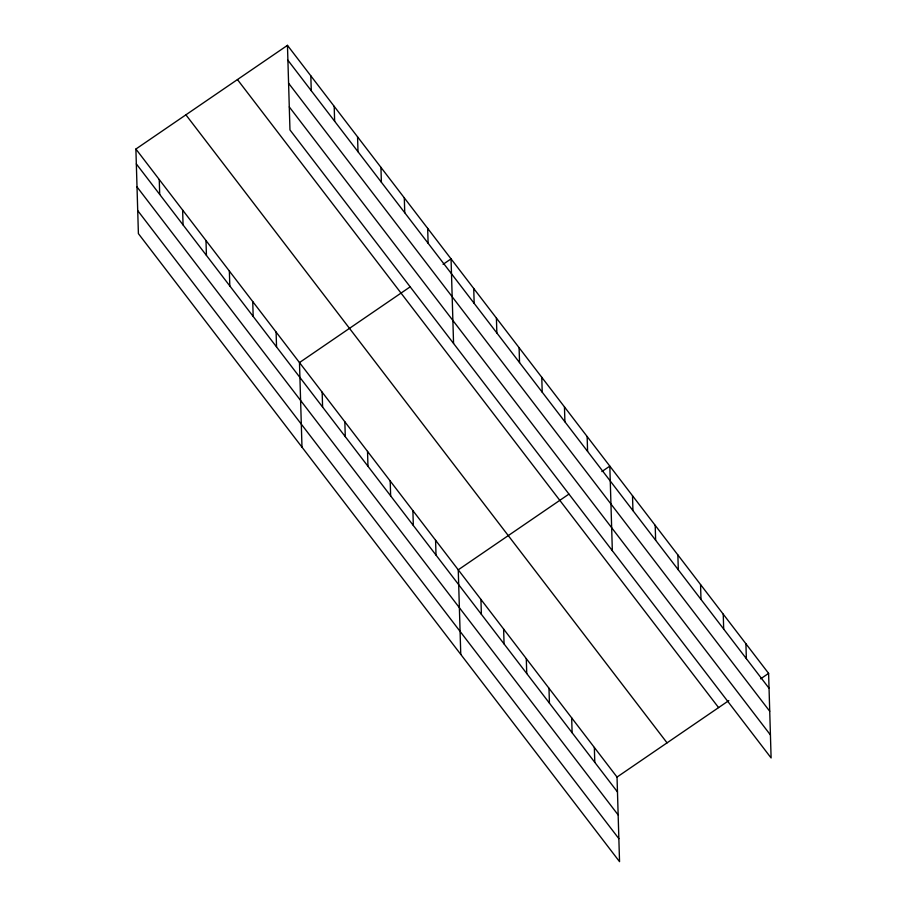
<?xml version="1.0" encoding="UTF-8"?>
<svg xmlns="http://www.w3.org/2000/svg" width="907" height="907" viewBox="0 0 907 907"><rect width="100%" height="100%" fill="white"/><g stroke="black" fill="none" stroke-linecap="round" stroke-linejoin="round"><path stroke-width="1.36" d="M135.891 149.043L617.032 777.072L619.538 861.65L138.397 233.621L135.891 149.043L287.462 45.35L768.603 673.379L771.109 757.957L289.968 129.928L287.462 45.35M410.123 286.873L299.48 362.573L301.986 447.151M443.092 264.322L451.051 258.88L453.557 343.458M568.904 494.122L458.25 569.823L460.767 654.401M601.863 471.572L609.821 466.13L612.338 550.708M617.032 777.072L728.82 700.601M760.644 678.821L768.603 673.379M287.904 60.236L769.045 688.266M288.585 83.229L769.726 711.258M289.288 106.924L770.428 734.953M237.441 79.567L718.582 707.596M185.901 114.826L667.053 742.856M136.333 163.918L617.474 791.958M137.014 186.921L618.155 814.951M137.717 210.617L618.857 838.646M745.917 643.777L746.359 658.652M723.242 614.164L723.684 629.05M700.555 584.562L700.998 599.436M677.869 554.948L678.311 569.834M655.194 525.346L655.636 540.221M632.508 495.744L632.95 510.618M587.146 436.528L587.589 451.403M594.346 747.47L594.788 762.345M564.46 406.914L564.902 421.8M571.671 717.856L572.113 732.743M541.774 377.312L542.216 392.187M548.984 688.254L549.427 703.129M519.099 347.698L519.541 362.585M526.298 658.641L526.74 673.527M496.412 318.096L496.855 332.971M503.623 629.039L504.065 643.913M473.726 288.483L474.168 303.369M480.937 599.425L481.379 614.311M427.673 228.371L428.115 243.257M435.575 540.209L436.018 555.095M404.307 197.873L404.749 212.748M412.889 510.607L413.331 525.493M380.94 167.364L381.382 182.25M390.203 481.005L390.645 495.88M367.528 451.391L367.97 466.277M357.562 136.866L358.004 151.741M344.841 421.789L345.284 436.664M334.195 106.357L334.638 121.243M322.155 392.175L322.597 407.062M310.829 75.859L311.271 90.734M276.102 332.064L276.544 346.95M252.736 301.566L253.178 316.441M229.369 271.057L229.811 285.943M205.991 240.559L206.433 255.434M182.624 210.05L183.067 224.936M159.258 179.541L159.7 194.427"/></g></svg>
